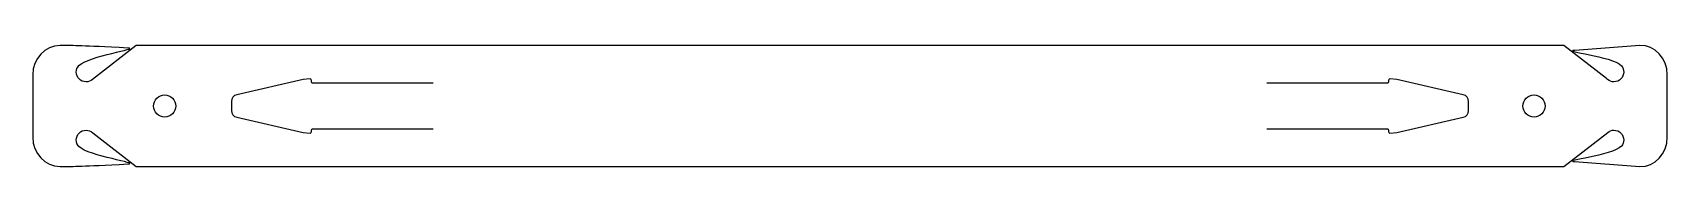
# Model space of a CAD drawing. Extents: x 178 to 533, y 31 to 58.
import ezdxf

# ---------------------------------------------------------------- set-up
doc = ezdxf.new("R2010")
doc.units = 0
doc.layers.add('Layer_1', color=7, linetype='CONTINUOUS')

msp = doc.modelspace()

# ---------------------------------------------------------------- linework, layer by layer
at = {"layer": 'Layer_1', "color": 7}
for points in [[(519.9646, 50.834553), (510.68714, 57.995383), (200.163, 57.995383), (190.66174, 50.611923)], [(527.25877, 57.995843), (513.06222, 56.937503)], [(177.64029, 51.644433), (177.64033, 37.996553)], [(237.96549, 50.710229), (236.47049, 50.617229), (222.04249, 47.287229)], [(238.25249, 50.068229), (238.25249, 50.441229)], [(264.75249, 49.778229), (264.75249, 49.805229), (238.51549, 49.805229)], [(472.3315, 49.805229), (446.09449, 49.805229)], [(472.5945, 50.441229), (472.5945, 50.068229)], [(488.80451, 47.287229), (474.37652, 50.617229), (472.88151, 50.710229)], [(533.20671, 37.996553), (533.20671, 51.645843)], [(220.87549, 45.819229), (220.87549, 43.823229)], [(489.97151, 43.823229), (489.97151, 45.819229)], [(222.04249, 42.355229), (236.47049, 39.025229), (237.96549, 38.932229)], [(238.25249, 39.201229), (238.25249, 39.574229)], [(238.51549, 39.837229), (264.75249, 39.837229)], [(446.09449, 39.837229), (472.3315, 39.837229)], [(472.5945, 39.574229), (472.5945, 39.201229)], [(472.88151, 38.932229), (474.37652, 39.025229), (488.80451, 42.355229)], [(190.68813, 39.006443), (200.18008, 31.646583), (510.67426, 31.646583), (520.24167, 39.077673)], [(513.04983, 32.704883), (527.25877, 31.646553)]]:
    msp.add_lwpolyline(points, dxfattribs=at)
for points in [[(206.35009, 47.228463)], [(504.21275, 47.228463)]]:
    msp.add_lwpolyline(points, close=True, dxfattribs=at)
for points in [[(183.58876, 57.994433), (180.3037, 57.994433), (177.64028, 55.151743), (177.64029, 51.644433)], [(198.31706, 57.465263), (187.8221, 57.994433), (187.08708, 57.994433), (183.58876, 57.994433)], [(187.64849, 53.625173), (189.79356, 55.787133), (201.23636, 57.318053), (198.31706, 57.465263)], [(513.06222, 56.937503), (510.24705, 56.727633), (521.07757, 55.761343), (523.23319, 53.585763)], [(533.20671, 51.645843), (533.20671, 55.153153), (530.53473, 58.240063), (527.25877, 57.995843)], [(187.12705, 52.228343), (187.12705, 52.741423), (187.31272, 53.237223), (187.64849, 53.625173)], [(523.23319, 53.585763), (523.54744, 53.203673), (523.71946, 52.724463), (523.71999, 52.229793)], [(189.26541, 50.089983), (188.08439, 50.089883), (187.12695, 51.047313), (187.12705, 52.228343)], [(190.66174, 50.611923), (190.27397, 50.276073), (189.77839, 50.090833), (189.26541, 50.089983)], [(238.16749, 50.638229), (238.11289, 50.689029), (238.03986, 50.715029), (237.96549, 50.710229)], [(238.25249, 50.441229), (238.25246, 50.515829), (238.22169, 50.587049), (238.16749, 50.638229)], [(238.51549, 49.805229), (238.37024, 49.805229), (238.25249, 49.922979), (238.25249, 50.068229)], [(472.5945, 50.068229), (472.5945, 49.922979), (472.47673, 49.805229), (472.3315, 49.805229)], [(472.6795, 50.638229), (472.6253, 50.587029), (472.5946, 50.515789), (472.5945, 50.441229)], [(472.88151, 50.710229), (472.80711, 50.715229), (472.73409, 50.689029), (472.6795, 50.638229)], [(520.22562, 50.578193), (520.22562, 50.578193), (520.03921, 50.746823), (519.9646, 50.834553)], [(521.58212, 50.091433), (521.08724, 50.091433), (520.60782, 50.263833), (520.22562, 50.578193)], [(523.71999, 52.229793), (523.72009, 51.048943), (522.76297, 50.091573), (521.58212, 50.091433)], [(203.94284, 44.821213), (203.94284, 46.150703), (205.02061, 47.228473), (206.35009, 47.228463)], [(206.35009, 47.228463), (207.67959, 47.228493), (208.75738, 46.150723), (208.75737, 44.821213)], [(222.04249, 47.287229), (221.35911, 47.129349), (220.87519, 46.520609), (220.87549, 45.819229)], [(489.97151, 45.819229), (489.97151, 46.520609), (489.4879, 47.129349), (488.80451, 47.287229)], [(501.8055, 44.821213), (501.80549, 46.150703), (502.88326, 47.228473), (504.21275, 47.228463)], [(504.21275, 47.228463), (505.54225, 47.228493), (506.62004, 46.150723), (506.62004, 44.821213)], [(206.35009, 42.413933), (205.02059, 42.413923), (203.94282, 43.491703), (203.94284, 44.821213)], [(208.75737, 44.821213), (208.75739, 43.491693), (207.6796, 42.413903), (206.35009, 42.413933)], [(220.87549, 43.823229), (220.87523, 43.121849), (221.35911, 42.513109), (222.04249, 42.355229)], [(488.80451, 42.355229), (489.4879, 42.513109), (489.97182, 43.121849), (489.97151, 43.823229)], [(504.21275, 42.413933), (502.88325, 42.413923), (501.80548, 43.491703), (501.8055, 44.821213)], [(506.62004, 44.821213), (506.62006, 43.491693), (505.54226, 42.413903), (504.21275, 42.413933)], [(187.12712, 37.413233), (187.12726, 38.594083), (188.08463, 39.551203), (189.26549, 39.551103)], [(189.26549, 39.551103), (189.79049, 39.551103), (190.29687, 39.356513), (190.68813, 39.006443)], [(238.16749, 39.004229), (238.22169, 39.055429), (238.25249, 39.126669), (238.25249, 39.201229)], [(238.25249, 39.574229), (238.25249, 39.719479), (238.37024, 39.837229), (238.51549, 39.837229)], [(472.3315, 39.837229), (472.47673, 39.837229), (472.5945, 39.719479), (472.5945, 39.574229)], [(472.5945, 39.201229), (472.59453, 39.126629), (472.6253, 39.055409), (472.6795, 39.004229)], [(520.24167, 39.077673), (520.6214, 39.383743), (521.0944, 39.550753), (521.58215, 39.551063)], [(521.58215, 39.551063), (522.76276, 39.550893), (523.71981, 38.593843), (523.71999, 37.413193)], [(177.64033, 37.996553), (177.64034, 34.489583), (180.30373, 31.646553), (183.5888, 31.646553)], [(187.67231, 35.990583), (187.32203, 36.381783), (187.12797, 36.888193), (187.12712, 37.413233)], [(198.33417, 32.175713), (201.24614, 32.322293), (189.81515, 33.867433), (187.67231, 35.990583)], [(237.96549, 38.932229), (238.03989, 38.927229), (238.11292, 38.953529), (238.16749, 39.004229)], [(472.6795, 39.004229), (472.7341, 38.953529), (472.80714, 38.927429), (472.88151, 38.932229)], [(523.24613, 36.073733), (521.08209, 33.892473), (510.22454, 32.915323), (513.04983, 32.704883)], [(523.71999, 37.413193), (523.71999, 36.925763), (523.55213, 36.453153), (523.24613, 36.073733)], [(527.25877, 31.646553), (530.53477, 31.402543), (533.20671, 34.489583), (533.20671, 37.996553)], [(183.5888, 31.646553), (187.09283, 31.646553), (187.82213, 31.646553), (198.33417, 32.175713)]]:
    msp.add_open_spline(points, degree=3, dxfattribs=at)

doc.saveas('drawing.dxf')
